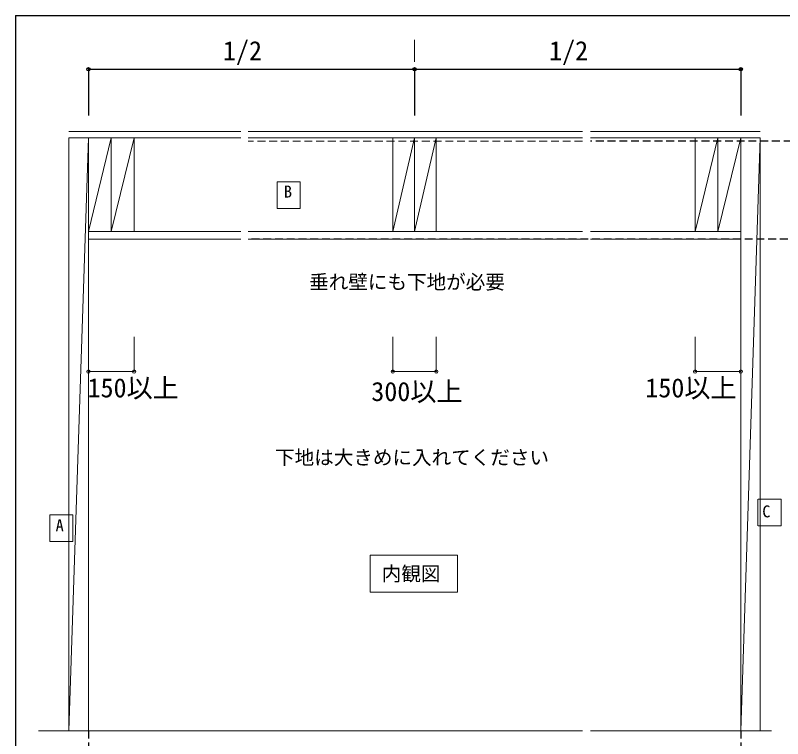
# Model space of a CAD drawing. Units: millimetres, scale not verified. Extents: x -6147 to 6028, y -4263 to 4212.
# Drawn here: x -6147 to -2618, y 888 to 4212 of the extents above; entities that cross this region are included whole.
import ezdxf
from ezdxf.enums import TextEntityAlignment as Align

# ---------------------------------------------------------------- set-up
doc = ezdxf.new("R2010")
doc.units = ezdxf.units.MM
doc.header["$LTSCALE"] = 30
doc.header["$PDMODE"] = 32
doc.header["$PDSIZE"] = 15
doc.linetypes.add('DASHED1', pattern=[1.8, 1.2, -0.6])
doc.layers.add('0-0', color=4, linetype='Continuous')
for name, color, linetype, lineweight in [('0-2__2-4_', 7, 'Continuous', 18), ('0-9__A-2_', 7, 'Continuous', 18), ('0-F__2-0_内観', 7, 'Continuous', 18)]:
    doc.layers.add(name, color=color, linetype=linetype, lineweight=lineweight)
doc.styles.add('ＭＳ ゴシック', font='')
doc.styles.get('ＭＳ ゴシック').set_extended_font_data('MS Gothic')

msp = doc.modelspace()

# ---------------------------------------------------------------- linework, layer by layer
at = {"layer": '0-0', "color": 6}
for q in [(6023.71, 4212.37), (-6146.7, -4262.86)]:
    msp.add_line((-6146.7, 4212.37), q, dxfattribs=at)
at = {"layer": '0-0'}
for p, q in [((-5810.63, 3964.69), (-5810.63, 3751.84)), ((-5810.63, 3964.69), (-4310.63, 3964.69)), ((-4310.63, 3964.69), (-4310.63, 3751.84)), ((-4310.63, 3964.69), (-2810.63, 3964.69)), ((-2810.63, 3964.69), (-2810.63, 3751.84))]:
    msp.add_line(p, q, dxfattribs=at)
at = {"layer": '0-0', "linetype": 'DASHED1'}
for p, q in [((-2144.84, 3634.25), (-3500.88, 3634.25)), ((2805.78, 3184.25), (-5075.4, 3184.25)), ((-5810.63, 924.25), (-5810.63, -64.65)), ((-2810.63, 924.25), (-2810.63, -60.06))]:
    msp.add_line(p, q, dxfattribs=at)
at = {"layer": '0-0'}
for p in [(-5810.63, 3964.69), (-4310.63, 3964.69), (-2810.63, 3964.69)]:
    msp.add_point(p, dxfattribs=at)
at = {"layer": '0-2__2-4_'}
for p, q in [((-4310.63, 4099.12), (-4310.63, 3998.3)), ((-4410.63, 3649.25), (-4410.63, 3219.25)), ((-4410.63, 3219.25), (-4310.63, 3649.25)), ((-4310.63, 3649.25), (-4310.63, 3219.25)), ((-4310.63, 3219.25), (-4210.63, 3649.25)), ((-4210.63, 3649.25), (-4210.63, 3219.25)), ((-3020.63, 3219.25), (-3020.63, 3649.25)), ((-3020.63, 3219.25), (-2915.63, 3649.25)), ((-2915.63, 3219.25), (-2915.63, 3649.25)), ((-2810.63, 3649.25), (-2915.63, 3219.25)), ((-2731.76, 1866.13), (-2731.76, 1988.43)), ((-5987.42, 1793.87), (-5987.42, 1916.16)), ((-5987.42, 1916.16), (-5881.8, 1916.16)), ((-5881.8, 1916.16), (-5881.8, 1793.87)), ((-5881.8, 1793.87), (-5987.42, 1793.87))]:
    msp.add_line(p, q, dxfattribs=at)
at = {"layer": '0-2__2-4_', "color": 4}
for p, q in [((-5810.63, 2575.05), (-5810.63, 2734.12)), ((-5600.63, 2575.05), (-5600.63, 2734.12)), ((-4410.63, 2575.05), (-4410.63, 2734.12)), ((-4210.63, 2575.05), (-4210.63, 2734.12)), ((-3020.63, 2575.05), (-3020.63, 2734.12)), ((-2810.63, 2575.05), (-2810.63, 2734.12)), ((-5810.63, 2575.05), (-5600.63, 2575.05)), ((-4410.63, 2575.05), (-4210.63, 2575.05)), ((-3020.63, 2575.05), (-2810.63, 2575.05))]:
    msp.add_line(p, q, dxfattribs=at)
at = {"layer": '0-2__2-4_'}
for points in [[(-4942.39, 3446.47), (-4836.78, 3446.47), (-4836.78, 3324.18), (-4942.39, 3324.18)], [(-4514.31, 1731.34), (-4112.98, 1731.34), (-4112.98, 1560.28), (-4514.31, 1560.28)]]:
    msp.add_lwpolyline(points, close=True, dxfattribs=at)
msp.add_lwpolyline([(-2730.41, 1988.43), (-2624.79, 1988.43), (-2624.79, 1866.13), (-2730.41, 1866.13)], dxfattribs=at)
at = {"layer": '0-2__2-4_', "color": 4}
for p in [(-5810.63, 2575.05), (-5600.63, 2575.05), (-4410.63, 2575.05), (-4210.63, 2575.05), (-3020.63, 2575.05), (-2810.63, 2575.05)]:
    msp.add_point(p, dxfattribs=at)
at = {"layer": '0-9__A-2_', "color": 4, "linetype": 'DASHED1'}
for p, q in [((-3538.95, 3634.25), (-5075.4, 3634.25)), ((-5109.01, 3184.25), (-5231.4, 3184.25))]:
    msp.add_line(p, q, dxfattribs=at)
at = {"layer": '0-F__2-0_内観'}
for p, q in [((-5900.63, 3679.25), (-5109.01, 3679.25)), ((-5075.4, 3679.25), (-3538.95, 3679.25)), ((-3500.88, 3679.25), (-2720.63, 3679.25)), ((-5900.63, 3649.25), (-5900.63, 924.25)), ((-5810.63, 3649.25), (-5900.63, 924.25)), ((-5109.01, 3649.25), (-5900.63, 3649.25)), ((-5705.63, 3649.25), (-5810.63, 3219.25)), ((-5810.63, 3649.25), (-5810.63, 924.25)), ((-5600.63, 3649.25), (-5705.63, 3219.25)), ((-5705.63, 3649.25), (-5705.63, 3219.25)), ((-5600.63, 3649.25), (-5600.63, 3219.25)), ((-3538.95, 3649.25), (-5075.4, 3649.25)), ((-2720.63, 3649.25), (-3500.88, 3649.25)), ((-2810.63, 924.25), (-2810.63, 3649.25)), ((-5109.01, 3219.25), (-5810.63, 3219.25)), ((-3538.95, 3219.25), (-5075.4, 3219.25)), ((-2810.63, 3219.25), (-3500.88, 3219.25)), ((-5109.01, 3184.25), (-5810.63, 3184.25)), ((-3538.95, 3184.25), (-5075.4, 3184.25)), ((-2810.63, 3184.25), (-3500.88, 3184.25)), ((-3538.95, 924.25), (-6040.13, 924.25)), ((-2668.69, 924.25), (-3500.88, 924.25))]:
    msp.add_line(p, q, dxfattribs=at)
msp.add_lwpolyline([(-2810.63, 924.25), (-2720.63, 3649.25), (-2720.63, 924.25)], dxfattribs=at)

# ---------------------------------------------------------------- texts
at = {"layer": '0-2__2-4_', "style": 'ＭＳ ゴシック'}
for s, height, p in [('1/2', 87.98, (-5191.88, 3979.69)), ('1/2', 87.98, (-3691.88, 3979.69)), ('B', 54.99, (-4911.57, 3358.36)), ('垂れ壁にも下地が必要', 65.98, (-4795.35, 2934.08)), ('下地は大きめに入れてください', 65.98, (-4952.18, 2127.51)), ('C', 54.99, (-2711.34, 1888.37)), ('A', 54.99, (-5961.52, 1824.52)), ('内観図', 65.98, (-4461.68, 1593.18))]:
    msp.add_text(s, height=height, dxfattribs=at).set_placement(p, align=Align.BOTTOM_LEFT)
at = {"layer": '0-2__2-4_', "color": 3, "style": 'ＭＳ ゴシック'}
for s, p in [('150以上', (-5814.76, 2429.97)), ('150以上', (-3249.43, 2429.97)), ('300以上', (-4509.69, 2413.17))]:
    msp.add_text(s, height=87.98, dxfattribs=at).set_placement(p, align=Align.BOTTOM_LEFT)

doc.saveas('drawing.dxf')
